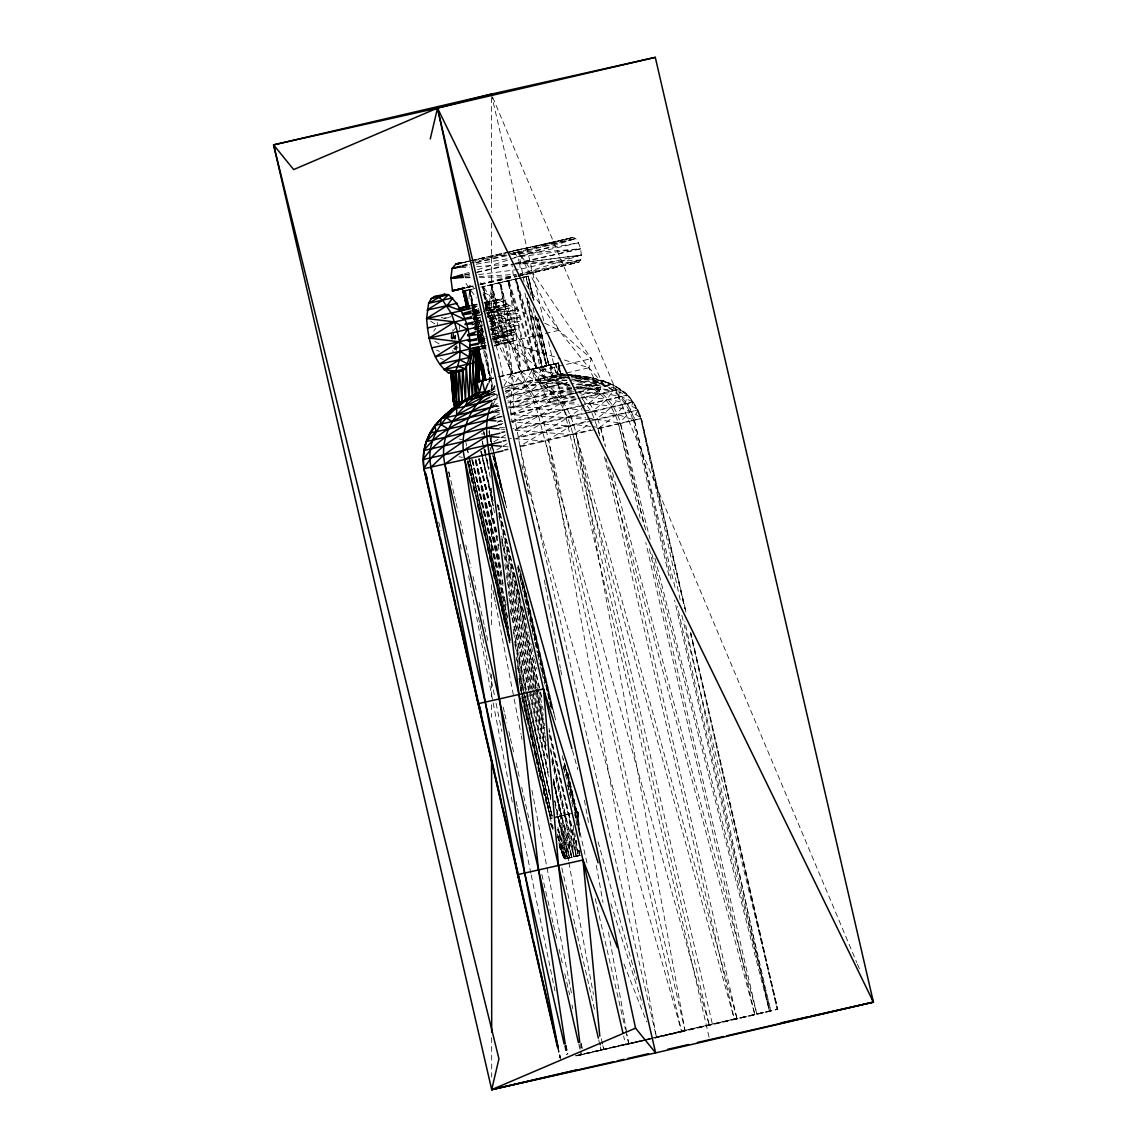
<?xml version="1.0" encoding="UTF-8"?>
<svg xmlns="http://www.w3.org/2000/svg" width="1147" height="1147" viewBox="0 0 1147 1147"><rect width="100%" height="100%" fill="white"/><g stroke="black" fill="none" stroke-linecap="round" stroke-linejoin="round"><path stroke-width="0.75" stroke-dasharray="5 3.75" d="M501.985 387.614L557.8 374.639L558.503 362.982L560.998 373.822L568.783 375.227M469.008 298.779L469.424 289.833L473.854 288.829M451.646 338.537L452.219 329.648M453.323 337.519L453.667 332.343M451.072 337.576L451.431 332.472M454.771 349.821L455.015 346.308M455.517 339.297L455.76 335.799M451.517 335.526L451.273 338.996L451.517 335.526L452.578 338.523L455.359 337.892M456.578 350.609L457.051 343.928L455.918 349.089M459.302 329.418L459.689 324.099M478.829 342.15L478.012 332.601L482.07 328.056L478.528 321.848L472.378 318.006M477.625 337.878L478.012 332.601L483.131 331.483L478.012 332.831M491.576 330.637L517.211 329.06L491.446 334.766C495.289 328.171 493.626 318.766 487.518 314.12M452.578 339.168L453.395 332.315M517.799 276.355L578.805 262.176L580.697 260.011C582.174 252.627 580.296 244.598 575.751 238.605L573.099 237.443L475.044 259.623M478.543 339.039L478.987 335.756L482.787 331.555L482.07 328.056L476.048 329.834L473.439 327.354L478.528 321.848L481.955 321.289M454.456 339.154L454.972 335.684M491.776 329.433L491.705 319.196L517.412 313.504L489.597 315.884L488.407 316.887L485.812 314.565M477.467 335.899L478.012 332.601L482.787 331.555L481.21 338.365L479.202 341.032L485.167 338.15M455.13 349.878L455.732 346.451M527.262 298.98L540.423 370.452L538.115 379.571L548.639 402.654L574.102 396.747M524.05 281.545L518.587 251.91L591.235 358.638L588.927 367.771L599.566 390.826L580.884 395.17M488.636 382.109L489.927 378.954L478.442 307.611M488.937 383.227L490.959 378.467L493.454 389.306L489.912 392.374M668.902 575.679L633.101 420.576L637.933 409.895L633.259 402.038L627.409 395.055L612.598 384.288L589.902 377.377L567.292 374.409C595.121 377.033 626.678 390.152 634.291 419.988L675.755 590.332M492.88 405.049L499.074 392.489L491.619 396.389L496.063 393.995M494.787 385.449L492.436 389.794L489.941 391.901M495.074 386.396L493.454 389.306L490.256 390.869M497.067 399.084L493.597 399.887L496.78 394.539M570.317 386.295C558.302 379.012 543.09 379.542 533.083 368.732L524.91 382.023L504.737 386.682M504.121 385.564L511.447 373.707L558.503 362.982L560.754 373.922L565.6 374.323M433.738 331.168L435.602 328.4M479.317 340.659L484.22 336.874M476.492 262.749L513.082 254.247L516.867 249.903L575.751 238.605L477.539 269.703M452.578 338.523L455.617 335.11M478.285 341.648L481.21 338.365L479.073 338.809L482.357 335.168L478.987 335.756M476.048 329.834L480.693 324.716L474.887 326.823M452.434 331.368L456.506 326.967M483.919 340.673L478.801 341.806L482.586 341.519L484.45 339.713M473.482 319.454L480.421 318.579L475.661 319.583L482.672 312.945M473.754 316.859L479.245 312.285L472.722 313.791L475.561 311.081L478.829 310.364L473.209 312.027M588.096 412.834L591.522 412.031L606.276 400.203L613.129 390.926C628.097 384.646 635.811 408.461 640.858 418.684L684.716 608.641M566.919 380.689L534.488 380.101L526.344 386.582L506.472 398.41M591.694 419.816L595.15 420.132L611.279 407.4L619.81 397.005L627.409 395.055L632.829 402.239L629.889 411.945L618.462 424.046L598.003 428.849L591.522 412.031L580.296 396.002M599.609 435.817L598.003 428.849L615.38 415.386L625.387 404.059L626.993 395.242C611.294 379.571 587.751 375.972 566.546 374.883M473.094 314.565L479.36 310.794L475.561 311.081L475.919 312.615L472.922 314.077L475.919 312.615M489.066 321.232L496.02 316.615L487.36 317.705M485.755 307.74L482.715 286.807L499.562 282.922L520.136 371.986L510.157 374.323C515.06 387.414 508.35 401.077 511.218 414.655L567.507 417.623L584.353 406.54M515.075 430.283L572.941 434.684L592.182 422.067M479.202 341.032L484.737 337.447M493.081 331.024L518.673 325.361L493.525 327.11L490.529 319.913L491.705 319.196L518.774 317.432L493.181 323.096L519.233 321.418L492.163 326.995M496.837 449.839L501.397 447.129M502.916 446.226L507.476 443.531M528.652 493.697L519.992 446.126L570.389 416.246L633.259 402.038L637.546 410.081L595.15 420.132M576.396 398.97L563.163 401.995L516.422 428.677L513.053 428.419M493.798 441.796L505.87 434.799M493.009 405.952L498.988 402.597M483.905 339.541L479.489 341.677L485.253 338.308M493.597 399.887L498.099 397.407M505.626 393.278L523.735 382.596L521.24 371.757L510.157 374.323C535.95 385.406 537.599 417.651 545.298 441.093L681.691 1031.856L654.908 1038.035M511.748 421.436C532.079 411.63 553.471 398.525 577.299 402.812M497.138 422.44L501.755 419.945M511.003 414.956L514.085 413.293L539.061 407.529L546.33 430.684L684.96 1030.307L777.738 1009.245L690.838 632.814M505.11 389.191L512.652 385.163L503.877 379.571M591.866 420.892L570.518 425.867L512.035 422.096L511.218 414.655L552.782 393.149L577.099 392.776L510.759 408.16L532.022 397.952L546.574 387.657L571.478 388.79C559.105 380.13 542.832 380.36 531.979 369.277L534.488 380.101C556.395 389.708 567.693 412.576 572.941 434.684L734.395 1019.611L777.738 1009.245L681.261 612.928M496.565 415.386L499.719 413.78M580.941 405.508L627.409 395.055L614.276 390.381L612.598 384.288L603.738 381.148L571.263 376.087L575.479 375.012L567.665 376.732M470.327 316.758L479.245 312.285M490.959 393.149L495.561 390.855M489.597 393.779L495.791 390.697M475.661 319.583L480.005 317.432M473.854 317.275L479.733 314.393M564.553 763.673L575.823 812.506L577.902 811.99L579.923 836.12L577.902 811.99L575.823 812.506L563.12 758.554M479.303 341.419L485.367 338.824M474.285 329.633L482.113 325.848L475.231 327.382M522.903 277.474L528.351 276.14L533.885 300.127L528.351 276.14L523.491 277.216M494.615 410.354L499.418 408.117M479.389 341.548L483.876 339.498M471.603 324.859L478.528 321.848M482.586 341.519L482.242 339.985L478.844 340.329L482.586 341.519L484.952 340.573M568.496 375.442L558.274 374.409L555.779 363.57L560.998 373.822L557.8 374.639L549.614 365.147L558.245 363.083L560.754 373.922L565.657 374.28M474.457 325.963L482.328 322.895M476.105 329.633L482.543 327.124M477.955 333.132L482.643 331.325M477.969 337.017L482.83 335.225M474.385 321.891L480.894 319.497M487.403 317.102L490.658 315.912L487.246 316.658M573.873 393.45L548.639 402.654L551.607 394.84L540.423 370.452L480.665 282.736M575.55 392.848L602.476 383.026L591.235 358.638L558.933 330.307L526.043 284.599M472.363 324.916L482.514 321.361M489.267 318.995L496.02 316.615M477.697 331.153L482.772 329.39M489.525 327.038L513.168 318.809L488.307 321.791M473.08 318.809L481.08 316.042M487.489 313.819L492.292 312.156L487.303 312.73M488.063 312.715L508.709 305.862L483.059 311.54M464.22 273.947L470.887 271.825M492.421 336.774L517.211 329.06M472.521 310.565L479.317 308.486M486.099 306.392L504.766 300.657L485.812 305.073M480.966 344.043L486.056 342.48M492.852 340.401L503.031 337.261L492.579 338.752L504.379 336.143L495.633 338.623L512.551 373.492L500.522 282.463L516.107 278.893L542.703 366.581L552.811 375.643L569.987 377.621M486.428 310.55L504.938 305.116L485.525 309.059M462.313 265.502L469.137 263.552M470.844 263.064L516.867 249.903M471.747 307.439L476.837 306.005M485.339 303.625L502.329 298.865L483.833 302.751M481.711 347.039L486.787 345.62M495.26 343.24L505.411 340.387L495.088 342.795M571.88 857.268L557.958 816.564L569.715 857.77L571.88 857.268L561.571 815.718L574.117 856.752L565.442 814.829L569.027 813.997L578.303 855.791L564.324 859.046L559.335 846.142L564.338 859.031L581.515 855.06L564.338 859.031L559.349 846.128M492.866 338.222L514.774 332.114L492.536 337.046M507.591 252.326L573.099 237.443L511.376 253.63M518.028 278.621L482.715 286.807L503.275 375.872L499.49 376.775L558.245 363.083L528.366 370.08L507.806 281.015L535.936 368.316L558.503 362.982L521.082 371.528L500.522 282.463L491.991 284.427L495.633 338.623L511.705 334.437L492.952 338.594M521.211 275.466L580.697 260.011L515.419 263.796M482.127 348.846L485.453 348M495.461 345.462L512.121 341.247L494.773 344.473M462.255 265.889L469.023 264.197M475.804 262.505L509.684 254.046M516.078 263.738L580.511 248.799L513.082 254.247L575.751 238.605L514.759 252.784L474.93 260.426M466.255 287.41L473.152 285.703M480.048 283.997L516.25 275.036M482.342 348.502L485.755 347.656M494.285 345.548L507.92 342.179M492.866 339.01L511.705 334.437M578.776 392.389L612.598 384.288L606.863 385.521L604.082 380.976L598.82 382.123L589.902 377.377L575.421 380.919C596.526 385.98 612.914 403.3 618.462 424.046L641.345 418.469L637.933 409.895C621.445 398.539 600.469 398.669 581.257 396.991M550.445 750.238L565.356 814.843L576.324 856.236L569.027 813.997L549.04 728.589M505.397 391.414L566.79 377.148M465.539 290.607L474.657 288.456M486.113 379.671L493.669 377.879M492.909 378.252L489.927 378.954L492.436 389.794L495.619 389.062M574.704 812.779L577.844 812.019L579.507 836.235M576.74 1055.484L628.671 1043.326L627.065 1034.522M490.299 390.052L496.708 388.546M567.306 382.826L505.741 397.091M576.611 387.586L604.082 380.976L589.572 377.535L571.263 376.087M582.418 398.152L613.129 390.926C622.649 398.468 629.631 408.949 633.101 420.576M591.522 412.031L633.259 402.038L620.885 396.461L602.103 393.12L579.178 391.787C595.408 405.436 600.913 426.913 605.602 446.642M557.958 816.564L567.665 858.243L564.969 858.874L559.134 844.421M579.063 850.386L579.665 855.519L578.059 855.891L574.805 832.88M469.51 261.057L459.287 263.323L468.076 261.244M506.988 252.756L573.099 237.443M460.807 266.391L469.51 264.369M514.071 257.588L578.518 242.82L513.082 254.247M464.836 274.936L470.055 273.732M477.037 272.111L510.143 264.412M478.672 274.592L520.337 269.215L581.343 255.05L519.505 262.978L517.526 256.985L514.759 252.784L512.092 251.623M580.697 260.011L519.706 274.176L581.343 255.05L515.361 263.566M480.349 284.356L516.91 275.897M466.714 290.363L475.259 288.384M480.88 287.137L528.222 276.212L533.756 300.184M519.233 278.32L525.899 276.771L528.667 288.757M470.428 305.518L477.611 303.855M484.335 302.292L499.977 298.664M471.331 306.063L478.227 304.471M484.378 302.994L502.329 298.865M470.858 308.457L477.74 306.851M441.179 317.447L444.147 318.307L451.043 316.701M473.467 311.497L478.629 310.292M485.525 308.686L495.877 306.278L485.367 307.97M472.779 311.769L479.661 310.177M486.557 308.572L507.218 303.769M480.106 314.765L473.439 316.472M486.988 313.16L495.59 311.167L486.715 312.4M475.36 321.418L480.593 320.371M489.138 318.221L511.619 313.16L487.389 316.285M473.754 327.798L482.113 325.848M490.414 323.927L497.052 322.379M475.317 327.598L482.199 326.006M490.801 324.013L513.168 318.809M490.013 329.877L498.63 327.87L490.371 326.866M491.805 329.619L514.229 324.415M478.27 338.179L485.353 336.673M492.02 334.981L514.587 329.892L492.02 332.73M458.198 347.684L451.301 349.29L453.811 352.387M480.622 342.48L484.063 341.677M492.68 339.67L503.031 337.261M479.933 342.752L485.095 341.562M493.712 339.555L514.372 334.752L493.11 337.705M479.618 346.38L486.486 344.788M480.765 346.208L485.941 345.003M494.558 342.996L513.526 338.594L492.493 341.978M481.109 348.444L486.285 347.24M494.156 345.376L558.933 330.307L588.927 367.771L602.476 383.026L599.566 390.826L576.74 386.654M482.27 348.889L485.998 348.014M494.443 346.064L510.085 342.423M484.78 379.929L493.511 377.922M498.228 376.818L548.911 365.205L538.23 318.966L548.782 365.262L536.667 367.943L508.738 280.571L521.082 371.528M493.267 378.18L489.927 378.954L469.424 289.833L475.761 330.322M487.575 313.547L508.121 342.121L540.423 370.452L591.235 358.638M489.554 394.697L495.905 393.22M505.411 391.012L564.854 377.363L569.901 378.639M506.659 396.389L567.206 382.467M492.221 406.568L499.174 404.948M507.849 402.941L571.794 388.231M571.478 388.79L510.601 402.898L529.068 391.715L540.409 383.327L569.399 384.317M571.952 390.109L551.607 394.84L508.121 342.121L483.073 293.517M573.643 389.722L602.476 383.026L571.45 376.732M494.271 411.329L501.225 409.723M508.193 408.103L574.174 392.919M496.751 417.322L501.956 416.117M510.616 414.096L514.085 413.293L513.053 401.737L513.956 384.546L490.916 284.915L520.136 371.986M575.651 399.73L511.218 414.655M498.013 424.619L503.16 423.415M583.866 405.45L512.035 422.096M501.425 432.147L504.766 431.387M586.375 413.235L515.032 429.767M502.744 440.763L506.157 439.975M570.518 425.867L516.508 438.355M504.408 449.739L507.863 448.936M594.662 429.623L518.516 447.273M554.56 817.352L571.435 813.538M577.844 812.019L575.98 812.42L564.539 763.759M572.038 813.395L561.17 815.918L569.529 857.87L557.442 816.779L555.019 804.477M575.507 1055.799L736.919 1018.393L608.971 464.22M652.743 1038.006L575.98 1055.885L646.277 1039.913M654.22 1037.72L770.684 1010.765L677.347 606.462M647.338 1039.54L777.738 1009.245M646.32 1039.971L625.645 1044.774L623.638 1036.056M648.184 1039.526L653.217 1038.379M654.951 1038.021L769.479 1011.353L684.874 621.488M489.081 379.127L492.493 378.338M571.679 387.772L513.956 384.546L522.415 371.184L524.91 382.023L535.577 379.571C558.417 387.844 570.747 410.841 575.952 433.236L684.96 1030.307L656.385 1036.902L519.992 446.126L515.175 420.634L579.206 405.909M516.422 428.677L570.389 416.246L585.759 417.752M519.992 446.126L590.705 429.867M554.689 800.807L558.302 816.478L561.686 815.689L553.542 778.956M569.027 813.997L557.442 816.779L567.536 858.329L557.471 827.733M499.49 376.775L511.476 373.979L482.715 286.807M493.11 378.223L489.927 378.954L495.905 377.549M533.083 368.732L535.577 379.571L560.998 373.822M489.683 395.012L495.991 393.579M493.454 406.841L498.601 405.651M495.16 411.744L500.364 410.554M578.045 398.597L620.355 389.077L612.226 384.46L575.421 380.919M497.44 417.823L502.601 416.633M496.837 425.594L503.59 424.046M501.755 432.82L505.053 432.061M585.587 421.68L518.114 437.208L567.019 408.705L582.189 409.909M592.512 420.103L637.933 409.895L640.858 418.684L680.314 600.512M502.974 441.48L506.372 440.692M597.243 428.376L641.345 418.469L686.006 611.91M504.78 450.427L508.221 449.638M554.116 817.539L561.241 815.904L553.6 782.799M642.894 1040.802L576.066 1056.057M644.614 1040.415L649.79 1039.225M459.33 263.294L469.668 260.942M471.388 260.555L505.87 252.713M480.163 284.542L516.494 276.312M518.229 275.911L578.805 262.176L513.641 263.953M558.274 374.409L550.316 364.803L536.667 367.943L516.107 278.893M573.5 381.033L589.902 377.377L575.278 375.112M573.457 387.858L598.82 382.123L569.873 380.13M579.178 391.787L606.863 385.521L570.991 383.557M578.36 829.482L576.726 812.291L567.507 772.103L576.841 812.234L574.274 812.807L576.898 812.219L568.797 777.408M549.7 818.528L552.324 817.94L550.617 818.313M471.216 260.684L505.282 253.129M515.318 263.251L580.511 248.799L517.526 256.985M464.621 275.137L469.754 274.004M476.622 272.47L514.358 264.111M518.616 275.509L578.805 262.176M466.227 287.782L473.109 286.263M479.976 284.728L516.093 276.728M485.353 308.916L501.153 305.417M478.858 310.98L472.034 312.486L478.987 311.454M485.683 309.475L504.938 305.116M472.392 314.063L479.231 312.543M486.07 311.023L494.615 309.131L485.927 310.421M486.471 313.231L512.25 307.525M492.292 312.156L487.145 313.303L509.555 308.07L486.916 311.296M489.597 315.884L515.175 310.206L488.163 313.059M473.596 319.683L480.421 318.178M474.858 323.225L481.683 321.705M476.693 331.139L483.504 329.619M477.095 334.838L483.919 333.318M476.65 338.265L485.238 336.358M492.12 334.838L497.268 333.691M478.457 340.315L485.296 338.795M495.633 338.623L508.178 335.842M472.392 305.403L477.539 304.285M484.407 302.794L498.128 299.797M579.12 832.779L576.898 812.219L575.98 812.42L565.514 767.085M472.048 305.217L477.095 304.156M551.865 761.178L573.858 856.866L568.654 814.184L576.124 856.35L573.185 825.424M461.08 263.079L468.005 261.745M485.74 309.117L497.612 306.822L488.608 308.199L491.991 284.427L512.551 373.492M478.801 341.806L483.848 340.86M472.464 306.966L477.639 305.991M486.285 304.385L496.651 302.464M480.894 347.054L486.099 346.093M462.413 266.62L469.309 265.416M476.191 264.211L507.189 258.792M478.485 340.487L485.396 339.34M494.027 337.878L504.379 336.143M471.345 310.22L478.356 309.102M480.235 343.942L485.482 343.096M472.965 313.289L478.199 312.543M478.643 340.745L483.862 339.999M444.147 318.307L449.481 317.561M472.535 314.364L479.632 313.375M478.371 338.465L485.224 337.519M493.812 336.329L500.68 335.397M478.944 339.67L484.249 338.924M464.779 276.384L471.732 275.495M473.539 318.063L480.464 317.174M478.113 335.87L483.317 335.211M491.963 334.092L500.622 332.974M478.127 334.465L483.331 333.82M477.31 330.479L482.643 329.834M489.74 328.96L498.63 327.87M474.112 323.483L481.21 322.637M473.969 314.249L478.973 313.676M460.879 267.767L469.682 267.122M476.708 266.606L510.128 264.14M465.008 277.359L472.062 276.943M479.116 276.542L516.164 274.377M465.195 277.832L472.349 277.66M479.489 277.488L513.469 276.656L511.892 264.011M574.016 391.844L531.104 390.74L504.895 387.399M563.808 377.865L544.051 377.879L541.542 367.04L552.123 375.987L567.12 378.739M564.854 377.363L545.14 377.377L526.889 298.077M578.346 388.819L593.773 388.876L613.129 390.926C601.515 382.338 586.949 377.75 572.525 378.209M566.045 376.058L552.123 375.987L549.614 365.147M535.577 379.571L568.181 380.073M576.841 387.887L595.508 388.073L614.276 390.381M493.984 406.583L499.289 406.669M508.107 406.812L539.061 407.529L534.473 396.79L524.91 382.023L569.256 383.456M563.163 401.995L513.053 401.737L507.777 400.905M575.565 397.995L556.711 397.536L536.309 408.862L564.109 410.053M527.19 298.134L546.459 365.836L555.306 363.8L557.8 374.639L564.797 374.825M574.461 396.79L534.473 396.79L506.071 393.693M571.708 377.693L585.414 378.352L571.894 375.786L552.811 375.643L550.316 364.803M576.382 384.661L605.759 386.023L620.054 389.234L619.81 397.005L587.164 404.69L600.325 393.951L578.891 392.876M494.128 412.303L500.78 412.633M510.759 413.135L514.085 413.293L515.175 420.634M560.453 403.271L578.26 404.217M584.353 403.214C603.738 405.479 625.674 405.264 641.345 418.469L685.849 611.982M497.784 421.021L503.132 421.422M499.562 427.387L504.623 427.774M514.845 438.742L545.298 441.093L709.333 1025.447L572.941 434.684M583.88 410.038L617.33 414.454L634.291 419.988L671.712 582.059M500.909 429.121L504.451 429.408M567.507 417.623L589.959 419.659M500.866 437.494L511.347 438.426M503.132 446.398L508.279 446.871M587.465 417.909L620.412 423.114L650.105 539.248M557.8 374.639L564.525 375.37L540.423 370.452M590.375 426.44L573.471 424.447L548.567 439.53L656.385 1036.902M592.067 426.627L600.526 427.616L604.555 445.05M481.41 433.824L484.751 434.24M569.715 385.363L538.115 379.571L588.927 367.771L561.987 359.226M459.029 456.707L462.327 457.381M459.087 438.986L462.413 439.717M571.593 379.055C594.906 382.725 614.462 400.26 620.412 423.114L644.141 525.928M508.121 342.121L560.31 358.681M440.19 358.394L443.373 359.513M436.462 350.021L439.473 351.469M473.869 287.51L465.983 283.538L476.263 297.833M483.317 292.256L536.882 319.21M544.753 323.182L558.933 330.307L518.587 251.91M434.842 341.39L439.172 343.856M521.24 371.757L534.488 380.101M430.655 321.174L434.742 323.841M488.407 316.887L490.529 319.913M492.751 97.423L856.752 962.519M857.44 964.168L859.533 969.129M550.703 823.546L552.653 828.363M623.968 964.068L646.736 1021.905M550.574 823.589L552.453 828.421M553.413 828.177L550.288 820.148M558.89 842.715L564.969 858.874L557.786 836.751M559.378 844.393L564.811 858.945L557.557 836.837M559.062 844.464L564.324 859.046M557.8 835.991L565.915 858.687L557.557 829.539M557.471 834.256L566.116 858.601L557.929 829.381M499.562 282.922L528.366 370.08M557.843 827.575L567.665 858.243M610.95 903.75L642.535 1004.328M521.713 464.893L681.691 1031.856M572.453 750.525L577.773 769.479M598.089 841.898L636.786 979.81M528.767 301.26L546.746 365.678L534.488 312.586M565.256 1045.333L567.622 1053.964M736.919 1018.393L575.952 433.236L712.344 1024.013M612.512 472.593L756.805 1013.876L648.973 546.832M598.003 428.849L599.852 435.76M605.86 458.227L754.855 1014.823L645.818 542.545M438.67 522.057L440.964 530.688M654.98 558.317L770.684 1010.765M645.632 529.728L618.462 424.046L640.184 518.157M651.869 553.987L769.479 1011.353L674.536 600.082M530.989 295.353L526.186 276.613L529.355 290.32M536.667 317.504L548.782 365.262L538.101 319.024M482.027 454.499L491.604 494.472M492.02 496.207L493.282 501.425M501.612 536.179L537.871 687.397M538.287 689.132L543.291 709.993M549.126 734.324L568.295 814.27L548.997 730.711M479.288 458.671L496.809 531.692M504.723 564.725L544.768 731.628M484.98 449.423L486.643 456.391M498.271 505.153L520.265 597.444M522.76 607.896L523.993 613.115M524.408 614.864L526.072 621.832M484.679 450.341L488.823 467.718M497.554 504.207L528.265 632.8M528.681 634.549L531.176 644.972M531.591 646.707L534.072 657.131M534.488 658.88L536.982 669.303M476.191 460.836L500.379 561.786M509.125 598.333L531.635 692.329M532.065 694.064L547.893 760.203M553.313 782.828L571.607 857.383L564.912 815.058M483.848 431.716L484.665 435.2M563.535 767.558L565.199 774.526M567.665 784.964L568.912 790.183M569.328 791.932L571.392 800.62M490.156 447.43L490.973 450.914M517.942 565.629L551.047 706.409M518 567.148L550.804 706.351M502.099 491.49L493.97 456.621L501.096 488.034M522.817 580.382L555.535 719.929M468.205 464.736L470.643 475.173M471.044 476.923L473.496 487.375M473.897 489.109L476.335 499.562M476.751 501.296L509.698 642.363M520.265 687.641L521.082 691.125M521.484 692.86L550.775 818.241L523.476 697.648M560.826 1059.312L558.374 1048.86L560.41 1057.563M690.336 633.044L777.25 1009.46L690.652 632.9M604.44 456.721L734.395 1019.611M491.36 94.126L543.678 320.744M548.51 341.663L709.09 1037.175M533.011 307.597L546.459 365.836L536.638 317.576M524.968 293.245L541.972 366.897L515.376 279.251L535.936 368.316M508.738 280.571L529.297 369.635M491.705 319.196L493.525 327.11M491.604 443L493.21 449.968M493.611 451.703L506.472 507.447L494.4 455.201M488.894 431.616L490.113 436.864M490.515 438.613L492.12 445.595M492.522 447.33L494.142 454.327M494.543 456.062L505.426 503.218M525.986 592.268L555.406 719.728M520.021 570.002L521.225 575.235M521.627 576.984L552.223 709.534M493.697 456.778L499.332 481.181M499.734 482.93L500.952 488.163M520.681 573.6L551.277 706.136M493.081 456.047L497.913 476.951M518.43 565.829L551.019 706.982M562.288 755.787L587.221 863.834M595.279 898.689L625.445 1029.389M625.846 1031.124L628.671 1043.326M517.655 567.521L520.064 577.959M520.466 579.694L521.67 584.913M522.071 586.662L524.48 597.1M524.882 598.834L527.29 609.272M527.692 611.007L530.1 621.445M530.502 623.194L531.706 628.413M532.108 630.147L534.516 640.585M534.918 642.32L537.326 652.758M537.728 654.507L540.137 664.945M540.538 666.679L541.742 671.898M542.144 673.633L544.553 684.071M563.435 765.838L567.45 783.229M567.851 784.978L573.07 807.588M483.618 431.774L484.421 435.258M484.608 449.509L486.213 456.492M486.615 458.227L489.038 468.693M497.497 505.325L498.701 510.558M499.103 512.308L540.18 690.222M540.581 691.971L541.785 697.204M482.285 441.724L483.891 448.692M484.292 450.427L488.722 469.582M498.759 513.096L539.764 690.666M540.165 692.401L541.771 699.369M481.511 451.674L493.21 502.314M501.669 538.975L535.936 687.383M536.337 689.132L544.811 725.807M480.765 451.115L481.969 456.348M482.371 458.083L494.027 508.594M501.669 541.671L502.873 546.904M503.275 548.639L536.251 691.44M536.653 693.175L544.682 728.001M551.922 759.357L564.797 815.073M479.346 459.015L497.425 537.312M506.257 575.579L532.366 688.687M532.767 690.422L546.431 749.579M553.255 779.157L561.686 815.689M478.801 458.786L498.902 545.886M507.347 582.475L532.681 692.215M533.083 693.964L547.563 756.676M475.933 459.675L501.655 571.063M510.487 609.358L528.982 689.419M529.384 691.168L549.069 776.447M475.704 460.951L501.87 574.303M510.329 610.921L511.533 616.154M511.935 617.889L529.254 692.874M529.656 694.623L548.983 778.311M472.822 460.535L504.551 597.974M504.952 599.723L506.157 604.942M514.587 641.474L550.746 798.068M472.12 459.431L505.985 606.103M514.845 644.528L550.732 799.918M465.883 442.427L466.686 445.925M467.087 447.674L468.707 454.656M469.109 456.406L509.01 629.259M517.483 665.92L523.118 690.365M523.519 692.114L552.151 816.076L524.408 692.372M469.897 460.893L508.895 629.832M517.741 668.156L523.778 694.279M524.179 696.014L551.922 816.191L524.824 695.541M469.023 464.162L510.1 642.076M519.763 683.942L521.383 690.91M521.785 692.659L550.775 818.241M468.076 460.793L509.956 642.177M520.423 687.512L522.028 694.494M522.43 696.243L550.216 816.578L522.186 692.802M468.091 461.868L509.928 643.109M520.394 688.415L522 695.383M522.401 697.118L552.983 829.568M561.829 867.906L594.82 1010.808M601.257 1038.695L602.462 1043.913M602.878 1045.663L603.68 1049.147L602.361 1042.107M467.23 461.28L474.141 491.475M477.295 504.852L484.937 537.957M487.346 548.409L494.242 578.446M497.411 591.981L505.053 625.43M521.942 698.265L527.978 724.402M530.401 734.869L537.24 764.576M540.868 780.232L537.642 766.225L538.875 771.415M543.262 790.627L547.291 808.062M598.734 1039.913L599.938 1045.146M600.34 1046.881L601.157 1050.365L600.469 1043.254M448.893 471.876L454.126 494.529M454.527 496.264L455.732 501.497M456.133 503.246L458.14 511.949M460.162 520.666L463.775 536.352M465.797 545.069L468.607 557.27M469.008 559.005L471.016 567.722M473.037 576.439L476.65 592.124M479.073 602.576L484.292 625.23M484.694 626.979L487.919 640.915M503.203 707.14L504.408 712.359M504.809 714.108L506.831 722.825M508.838 731.528L510.042 736.761M510.444 738.51L514.071 754.196M516.078 762.898L519.706 778.584M521.713 787.301L530.961 827.388M541.828 874.43L547.463 898.832M547.865 900.581L553.098 923.235M553.499 924.969L556.711 938.92M559.134 949.372L562.747 965.057M564.768 973.774L569.586 994.678M572.009 1005.13L572.812 1008.629M580.855 1043.469L582.059 1048.702M578.848 1044.43L581.271 1054.882L579.995 1044.272M565.758 1045.204L567.779 1053.921M564.568 1045.792L566.575 1054.509M557.514 1047.326L559.922 1057.778M490.787 439.516L491.991 444.749M492.393 446.484L493.999 453.452M567.536 772.203L576.783 812.262M489.611 435.129L491.217 442.125M491.604 443.875L493.21 450.857M493.611 452.606L505.182 503.275M523.548 583.637L552.28 709.42M564.654 763.587L575.823 812.506M467.933 460.822L509.383 642.291M521.742 696.387L524.523 708.602M524.925 710.351L530.1 733.033M530.502 734.783L531.706 740.016M532.093 741.751L534.488 752.231M534.889 753.966L537.283 764.447M539.276 773.164L540.868 780.146M543.262 790.613L544.452 795.846M466.886 447.717L468.463 454.714M468.865 456.463L508.824 632.986M509.225 634.735L510.415 639.969M519.118 678.422L521.885 690.652M469.653 460.951L510.329 640.499M519.018 678.852L521.785 691.053M472.421 460.621L506.042 610.476M506.429 612.211L507.605 617.444M516.982 659.253L524.021 690.623M471.775 459.517L507.533 618.62M516.179 657.088L517.354 662.321M517.756 664.07L524.423 693.806M482.227 440.878L483.002 444.362M483.389 446.111L488.823 470.585M489.21 472.335L490.386 477.568M498.931 516.021L543.219 715.241M550.603 748.446L565.356 814.843M478.844 459.13L499.002 549.771M508.307 591.608L530.014 689.232M530.401 690.967L547.836 769.408M554.818 800.792L558.302 816.478M475.46 459.789L503.074 583.579M513.182 628.914L526.788 689.935M527.176 691.67L550.503 796.29M475.274 461.051L503.318 586.82M513.455 632.226L527.09 693.362M527.477 695.111L550.474 798.169M481.023 451.789L493.052 506.028M493.439 507.777L494.601 513.024M503.906 555.019L533.384 687.985M533.771 689.734L546.173 745.708M448.678 471.919L449.753 477.181M478.471 617.416L479.546 622.678M479.905 624.427L480.98 629.689M481.339 631.438L482.414 636.7M482.787 638.449L494.629 696.301M496.063 703.312L501.812 731.356M516.164 801.481L517.24 806.742M517.598 808.492L530.889 873.354M531.247 875.104L554.933 990.807M566.073 1045.146L567.865 1053.907M528.222 276.212L532.782 298.607M467.976 461.897L471.388 479.46M492.952 590.132L493.97 595.408M494.314 597.157L495.346 602.433M495.676 604.197L513.813 697.304M514.157 699.053L520.996 734.195M521.34 735.944L522.028 739.471M531.95 790.412L571.98 995.954M581.214 1043.397L582.246 1048.659M468.593 575.636L469.61 580.898M469.94 582.662L510.988 795.301M511.333 797.065L512.695 804.09M557.972 1047.225L559.994 1057.763M492.608 454.312L494.902 466.628M515.605 577.5L544.854 734.137M545.183 735.887L546.173 741.177M553.399 779.888L568.511 860.838M568.84 862.601L593.486 994.592M544.352 580.009L545.312 585.3M545.642 587.063L560.381 668.099M560.711 669.862L561.672 675.139M584.425 800.219L588.913 824.879M596.282 865.397L603.021 902.402M608.469 932.339L626.749 1032.759M578.705 850.257L579.665 855.519M469.424 289.833L476.65 329.648M476.966 331.383L479.159 343.498M479.618 343.268L470.026 289.546L490.586 378.61L482.557 328.128M578.891 850.171L579.823 855.447L578.303 855.791L575.837 838.056M460.363 544.409L461.237 549.7M481.453 321.174L482.285 326.393M565.5 1045.706L566.847 1054.48M483.575 286.377L488.135 317.805M575.464 818.083L574.962 814.542L575.307 817.897M576.769 825.037L575.063 812.621L575.622 817.768M519.505 262.978L520.337 269.215M490.17 438.326L490.586 441.796M576.898 812.219L578.504 829.41M437.208 322.465L437.466 325.633M489.568 429.91L489.697 433.208M491.375 97.71L491.403 212.295M491.403 223.048L491.446 330.479M491.461 368.072L491.475 394.926M491.475 434.326L491.49 441.48M491.49 443.272L491.49 452.233M491.504 488.034L491.518 561.457M491.533 584.726L491.547 625.904M491.561 674.25L491.576 697.534M491.576 704.688L491.576 717.219M491.69 1037.72L491.705 1077.119M473.381 285.976L466.413 287.582L473.238 286.119"/><path stroke-width="1.5" d="M458.843 371.886L458.814 401.808L462.026 401.665L462.485 370.366M472.636 396.475L473.568 351.168M466.112 366.782L465.524 401.307L462.843 368.588M469.137 398.898L470.657 350.523M502.443 806.456L517.756 872.767L478.17 703.699L431 467.23C423.86 434.039 451.301 409.063 476.693 393.321L476.908 381.894L485.755 379.843L482.93 364.259M477.826 353.692L479.561 381.836L477.525 357.104L478.543 374.61M492.163 402.984C484.22 418.712 486.357 437.251 489.253 453.997L519.003 694.552L538.603 870.1L565.227 1043.942M439.53 296.385L434.398 296.614L438.326 297.059L442.656 300.199L451.144 313.059L464.807 319.569L454.628 321.934L426.584 318.508L428.605 303.31L431.114 298.664L434.398 296.614L444.592 294.249L448.52 294.693C467.876 311.912 475.589 344.803 465.61 368.746L462.27 370.811L452.076 373.176L448.219 372.718C431.917 360.387 428.161 337.705 426.584 318.508L447.043 305.647L457.223 303.281M476.12 349.046L475.503 383.284M477.998 353.835L479.532 381.22M477.754 348.559L476.837 360.66L477.654 382.926M424.161 453.28C425.953 423.874 453.997 406.655 476.822 393.249L474.184 382.481L483.073 380.317M477.252 348.502L475.188 362.223L476.923 382.869M475.202 350.595L472.664 363.542L475.446 395.529M472.808 350.953L469.697 364.531L472.349 396.403M456.778 371.069L452.076 373.176L455.431 371.112C464.85 352.989 457.983 330.981 451.144 313.059L426.584 318.508M430.268 138.93L437.509 108.076L491.36 94.126L655.295 57.35L873.412 1002.134L655.64 1052.874L491.705 1089.65L273.588 144.866L491.36 94.126M489.368 390.496C461.022 401.636 437.624 432.333 444.878 464.119L485.238 702.179L517.67 874.731L557.972 1047.125L524.724 873.211L464.764 459.603C458.972 434.842 467.962 408.074 488.694 392.948M485.382 379.8L474.313 382.41L476.693 393.321L484.751 391.543L487.991 383.672M476.693 393.321L476.822 393.249C448.577 407.515 417.852 433.896 423.931 468.75L557.514 1047.326M445.61 295.338L448.52 294.693L442.656 300.199L427.085 310.063L447.043 305.647L452.764 297.847L428.605 303.31L444.592 294.249L442.355 295.625M459.345 263.409L455.875 264.082L459.33 263.294L455.875 264.082L452.09 268.427L450.886 278.176L452.463 290.822L464.506 288.155M447.187 414.669L441.394 418.526L434.899 425.379L435.989 431.802L426.197 441.595C423.114 450.484 423.286 460.277 423.931 468.75L478.17 703.699L543.506 688.946L598.103 862.831M478.227 393.349L464.076 400.776L456.649 408.275L452.162 409.25L446.255 417.565L441.108 418.684L440.52 424.175L448.162 429.078L495.719 418.225M459.675 404.834L452.492 409.106L441.394 418.526M493.009 405.952C468.994 418.641 440.907 427.946 424.017 450.441L500.092 433.208M464.277 400.676L452.492 409.106M429.093 338.107L454.628 321.934L467.618 329.461L459.216 341.806L435.401 356.717L459.961 351.269L470.084 348.917L459.216 341.806L429.093 338.107L473.596 327.999M443.903 369.578L459.517 359.699L469.711 357.334L459.961 351.269L439.559 364.115L459.517 359.699L468.076 364.115L443.903 369.578L455.431 371.112L462.27 370.811M475.475 395.228L478.342 393.435M494.988 416.189C470.012 431.043 438.455 441.982 423.931 468.75L503.046 450.828M492.02 400.733L451.875 421.623L434.899 425.379L429.91 433.122L426.197 441.595L496.837 425.594M490.041 397.149L456.664 415.228L446.255 417.565L451.875 421.623L493.425 412.146M489.597 393.779L465.41 406.31L456.649 408.275L456.664 415.228L493.454 406.841M430.268 432.949L448.162 429.078M489.239 391.356L474.829 398.396L464.076 400.776M493.024 411.099C468.42 424.505 439.1 435.143 423.243 459.546L501.282 441.867M520.064 881.412L518.157 874.516L582.991 859.978L617.459 947.551M273.588 144.866L293.661 169.584L437.509 108.076L655.64 1052.874L635.553 1028.142L491.705 1089.65L498.945 1058.796L273.588 144.866L437.509 108.076L655.295 57.35M466.657 306.65L463.101 291.238L465.539 290.607M476.535 349.462L483.661 380.302L476.794 349.376M467.575 334.666L476.005 331.741M462.556 274.477L450.886 278.176L463.245 277.459M462.341 313.69L470.829 311.081M459.847 310.78L470.041 307.912M458.857 308.629L468.693 305.934L465.195 290.779L463.101 291.238L466.772 306.937M460.564 266.305L452.09 268.427L460.693 266.921M464.578 288.083L452.463 290.822L464.535 287.84M470.413 351.455L478.944 349.348M470.456 351.312L478.786 349.692L485.755 379.843L474.184 382.481L484.077 380.13M485.339 379.972L482.256 380.704L479.417 392.733L474.829 398.396L489.683 395.012M452.463 290.822L464.664 287.997M448.52 294.693L431.114 298.664M467.245 306.708L463.101 291.238L466.757 290.363M458.528 308.285L469.023 305.848M459.273 308.873L469.61 306.464M451.144 313.059L470.284 308.672M462.442 314.178L471.059 312.17M463.116 318.866L471.718 316.859M465.08 323.984L473.697 321.977M467.675 335.239L474.571 333.634M469.395 339.426L431.932 347.842M468.148 340.673L476.751 338.68M469.596 345.161L478.199 343.154M470.428 348.602L479.045 346.609M469.066 351.24L479.389 348.846M470.327 351.656L480.837 349.218M457.954 366.466L465.61 368.746L448.219 372.718M485.755 379.843L476.908 381.894L479.417 392.733L467.661 400.002L465.41 406.31L491.862 400.274M577.07 1069.764L491.705 1089.65L613.717 1061.678M474.184 382.481L485.668 379.915M617.201 1060.875L624.169 1059.283M627.653 1058.48L648.571 1053.692M667.74 1049.29L688.659 1044.501M697.376 1042.494L723.528 1036.501M727.012 1035.712L873.412 1002.134L872.035 998.836M486.858 379.657L482.256 380.704L484.751 391.543M780.992 1022.88L807.144 1017.002M810.642 1016.228L873.412 1002.134L437.509 108.076L635.553 1028.142M455.875 264.082L459.287 263.323M462.901 275.524L450.886 278.176L463.044 276.613M427.344 327.985L454.628 321.934M462.7 369.391L465.61 368.746M460.391 308.027L468.965 306.163M470.485 348.989L479.159 347.383M469.711 345.634L478.471 344.229M467.316 364.875L475.188 362.223L476.837 360.66L477.525 357.104M462.513 314.78L471.231 313.532M468.306 341.132L477.166 339.913M463.144 319.396L471.804 318.278M467.704 335.784L476.392 334.695M465.223 324.544L472.335 323.698M487.102 420.203L496.006 420.877M499.131 428.964L486.715 427.917L463.259 441.638L443.846 454.986L431 467.23L564.166 1044.057M499.117 437.337L486.873 436.233L463.517 450.513L444.878 464.119L578.446 1042.68M501.425 446.24L487.704 444.979L464.764 459.603L598.333 1038.164M447.043 305.647L461.266 310.708M463.101 291.238L468.693 305.934M571.966 748.79L489.253 453.997L622.835 1032.558M479.159 705.204L481.08 712.115M425.809 473.711L427.186 478.887M467.359 306.765L463.345 291.152L466.901 306.564M476.564 348.803L483.905 380.202M454.786 407.257L453.151 400.289L450.828 372.087M454.857 407.974L453.151 400.289L454.384 401.493L458.814 401.808L456.205 370.854M425.637 473.754L431.659 499.863M432.462 503.347L439.702 534.674M440.505 538.144L448.936 574.69M449.739 578.174L455.775 604.283M456.578 607.767L463.804 639.094M464.607 642.564L494.787 773.293M495.59 776.777L501.64 802.957M518.157 874.516L532.652 937.271M533.455 940.755L539.491 966.907M540.294 970.405L558.001 1047.111M478.786 349.692L483.661 380.302M579.78 1042.494L558.489 865.584L543.506 688.946M479.116 381.248L476.837 360.66L478.657 381.707M451.889 378.797L452.448 384.001M453.194 390.941L453.567 394.41L453.395 390.955M582.991 859.978L599.795 1036.128M459.445 371.857L462.026 401.665M453.638 371.657L457.409 406.898L456.219 401.679L455.76 372.531M477.668 371.169L477.969 374.668M451.861 371.829L454.384 401.493L455.976 408.475L454.384 401.493L453.223 371.628M452.233 377.105L452.535 380.56M450.785 371.771L453.237 401.02L451.56 371.714M466.284 366.839L468.951 398.841M475.561 386.797L475.704 395.572M491.59 760.203L491.69 1032.357"/></g></svg>
